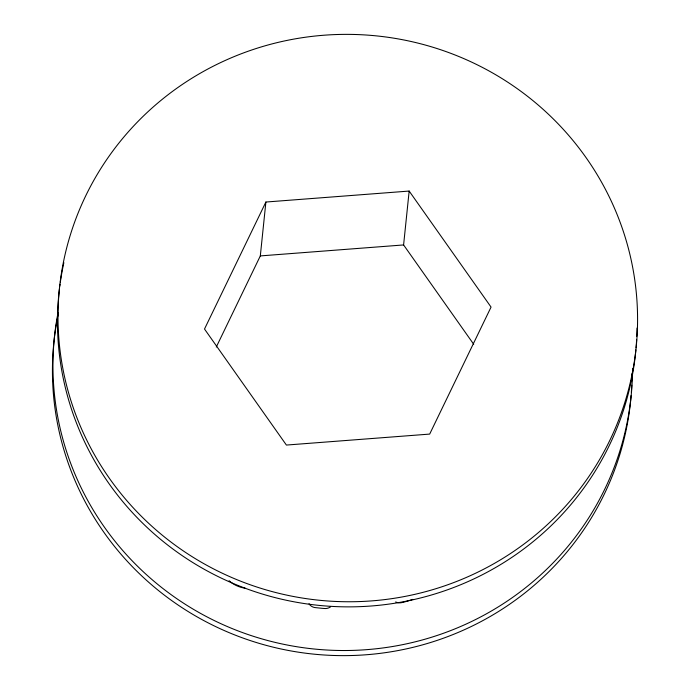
<?xml version="1.0" encoding="UTF-8"?>
<svg xmlns="http://www.w3.org/2000/svg" width="690" height="690" viewBox="0 0 690 690"><rect width="100%" height="100%" fill="white"/><g stroke="black" fill="none" stroke-linecap="round" stroke-linejoin="round"><path stroke-width="1.03" d="M216.28 347.044L260.32 255.912L265.892 202.032L409.161 191.061L491.056 307.085L429.68 434.088L286.402 445.059L204.507 329.035L265.892 202.032M473.702 344.267L403.598 244.941L409.161 191.061M412.965 599.36L406.194 601.49A68.991 67.508 5.9 0 1 401.037 602.75A9.022 8.823 5.9 0 1 395.663 601.939M260.32 255.912L403.598 244.941M245.01 588.13C239.266 587.414 233.323 584.654 229.089 580.704M632.532 368.589A289.852 283.625 5.9 0 1 315.227 649.118A289.852 283.625 5.9 0 1 58.089 312.441M631.109 395.482A289.852 283.625 5.9 0 1 304.152 653.007A289.852 283.625 5.9 0 1 57.365 318.564M57.762 316.529A289.852 283.625 5.9 0 1 58.383 313.476M632.005 373.695A289.852 283.625 5.9 0 1 631.893 380.958M631.747 385.106A289.852 283.625 5.9 0 1 631.341 392.369M635.887 349.873A289.852 283.625 5.9 0 1 176.7 546.29A289.852 283.625 5.9 0 1 230.762 58.02A289.852 283.625 5.9 0 1 635.887 349.873A289.852 283.625 5.9 0 1 317.098 605.19A289.852 283.625 5.9 0 1 59.513 288.273M59.771 286.212A289.852 283.625 5.9 0 1 60.047 284.151M60.34 282.089A289.852 283.625 5.9 0 1 63.86 262.683M637.025 328.035A289.852 283.625 5.9 0 1 636.792 336.341M636.637 339.454A289.852 283.625 5.9 0 1 636.068 347.743M330.467 606.933A9.022 8.823 5.9 0 1 325.292 608.545A68.991 67.508 5.9 0 1 319.996 608.097L314.709 607.545A9.022 8.823 5.9 0 1 309.931 604.983A14.68 14.369 5.9 0 1 309.034 603.681"/></g></svg>
